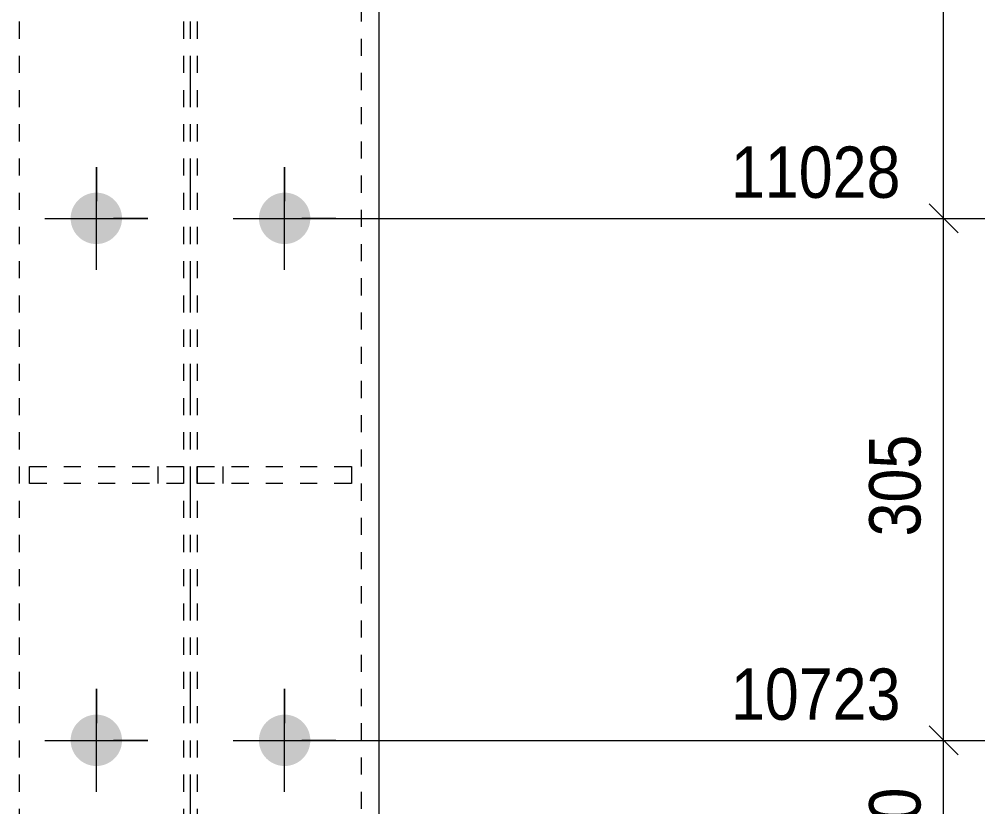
# Model space of a CAD drawing. Header units: millimetres. Extents: x 2 to 579, y 1 to 405.
# Drawn here: x 73.9 to 130.3, y 256.1 to 302.1 of the extents above; entities that cross this region are included whole.
import ezdxf

# ---------------------------------------------------------------- set-up
doc = ezdxf.new("R2010")
doc.units = ezdxf.units.MM
for name, pattern in [('XKITLINE00', [0]), ('XKITLINE01', [4, 1, -1, 1, -1]), ('XKITLINE03', [6, 3, -1, 1, -1])]:
    doc.linetypes.add(name, pattern=pattern)
for name, color, linetype, lineweight in [('Bolt', 3, 'Continuous', 0), ('Dimensions', 7, 'Continuous', 0), ('Part', 2, 'Continuous', 0)]:
    doc.layers.add(name, color=color, linetype=linetype, lineweight=lineweight)
doc.styles.add('ARIAL', font='ARIAL.TTF')

# ---------------------------------------------------------------- blocks, each defined once
blk = doc.blocks.new('*A25')
at = {"layer": 'Bolt', "color": 3, "linetype": 'XKITLINE00', "lineweight": 0}
for p, q in [((78.414, 293.448), (78.414, 291.45)), ((89.414, 293.448), (89.414, 291.45)), ((75.414, 290.448), (77.412, 290.448)), ((81.414, 290.448), (79.416, 290.448)), ((86.414, 290.448), (88.412, 290.448)), ((92.414, 290.448), (90.416, 290.448)), ((78.414, 287.448), (78.414, 289.446)), ((89.414, 287.448), (89.414, 289.446)), ((78.414, 262.948), (78.414, 260.95)), ((89.414, 262.948), (89.414, 260.95)), ((75.414, 259.948), (77.412, 259.948)), ((81.414, 259.948), (79.416, 259.948)), ((86.414, 259.948), (88.412, 259.948)), ((92.414, 259.948), (90.416, 259.948)), ((78.414, 256.948), (78.414, 258.946)), ((89.414, 256.948), (89.414, 258.946))]:
    blk.add_line(p, q, dxfattribs=at)
blk = doc.blocks.new('*A26')
at = {"layer": 'Bolt'}
for points in [[(76.914, 290.485), (76.916, 290.522), (76.918, 290.559), (76.921, 290.595), (76.925, 290.632), (76.93, 290.668), (76.936, 290.705), (76.943, 290.741), (76.95, 290.777), (76.959, 290.813), (76.968, 290.848), (76.979, 290.884), (76.99, 290.919), (77.002, 290.954), (77.014, 290.988), (77.028, 291.022), (77.043, 291.056), (77.058, 291.09), (77.074, 291.123), (77.091, 291.155), (77.109, 291.188), (77.127, 291.219), (77.147, 291.251), (77.167, 291.282), (77.188, 291.312), (77.209, 291.342), (77.231, 291.371), (77.254, 291.4), (77.278, 291.428), (77.303, 291.456), (77.328, 291.483), (77.353, 291.509), (77.38, 291.535), (77.407, 291.56), (77.434, 291.584), (77.462, 291.608), (77.491, 291.631), (77.52, 291.653), (77.55, 291.675), (77.581, 291.695), (77.611, 291.716), (77.643, 291.735), (77.675, 291.753), (77.707, 291.771), (77.74, 291.788), (77.773, 291.804), (77.806, 291.82), (77.84, 291.834), (77.874, 291.848), (77.909, 291.861), (77.943, 291.873), (77.979, 291.884), (78.014, 291.894), (78.049, 291.903), (78.085, 291.912), (78.121, 291.919), (78.158, 291.926), (78.194, 291.932), (78.23, 291.937), (78.267, 291.941), (78.304, 291.944), (78.34, 291.946), (78.377, 291.948), (78.414, 291.948), (78.451, 291.948), (78.488, 291.946), (78.524, 291.944), (78.561, 291.941), (78.598, 291.937), (78.634, 291.932), (78.67, 291.926), (78.707, 291.919), (78.743, 291.912), (78.778, 291.903), (78.814, 291.894), (78.849, 291.884), (78.884, 291.873), (78.919, 291.861), (78.954, 291.848), (78.988, 291.834), (79.022, 291.82), (79.055, 291.804), (79.088, 291.788), (79.121, 291.771), (79.153, 291.753), (79.185, 291.735), (79.216, 291.716), (79.247, 291.695), (79.278, 291.675), (79.308, 291.653), (79.337, 291.631), (79.366, 291.608), (79.394, 291.584), (79.421, 291.56), (79.448, 291.535), (79.475, 291.509), (79.5, 291.483), (79.525, 291.456), (79.55, 291.428), (79.573, 291.4), (79.596, 291.371), (79.619, 291.342), (79.64, 291.312), (79.661, 291.282), (79.681, 291.251), (79.701, 291.219), (79.719, 291.188), (79.737, 291.155), (79.754, 291.123), (79.77, 291.09), (79.785, 291.056), (79.8, 291.022), (79.813, 290.988), (79.826, 290.954), (79.838, 290.919), (79.849, 290.884), (79.86, 290.848), (79.869, 290.813), (79.878, 290.777), (79.885, 290.741), (79.892, 290.705), (79.898, 290.668), (79.903, 290.632), (79.907, 290.595), (79.91, 290.559), (79.912, 290.522), (79.914, 290.485), (79.914, 290.448), (79.914, 290.411), (79.912, 290.375), (79.91, 290.338), (79.907, 290.301), (79.903, 290.265), (79.898, 290.228), (79.892, 290.192), (79.885, 290.156), (79.878, 290.12), (79.869, 290.084), (79.86, 290.048), (79.849, 290.013), (79.838, 289.978), (79.826, 289.943), (79.813, 289.908), (79.8, 289.874), (79.785, 289.84), (79.77, 289.807), (79.754, 289.774), (79.737, 289.741), (79.719, 289.709), (79.701, 289.677), (79.681, 289.646), (79.661, 289.615), (79.64, 289.585), (79.619, 289.555), (79.596, 289.525), (79.573, 289.497), (79.55, 289.468), (79.525, 289.441), (79.5, 289.414), (79.475, 289.388), (79.448, 289.362), (79.421, 289.337), (79.394, 289.312), (79.366, 289.289), (79.337, 289.266), (79.308, 289.243), (79.278, 289.222), (79.247, 289.201), (79.216, 289.181), (79.185, 289.162), (79.153, 289.143), (79.121, 289.125), (79.088, 289.108), (79.055, 289.092), (79.022, 289.077), (78.988, 289.062), (78.954, 289.049), (78.919, 289.036), (78.884, 289.024), (78.849, 289.013), (78.814, 289.003), (78.778, 288.993), (78.743, 288.985), (78.707, 288.977), (78.67, 288.97), (78.634, 288.964), (78.598, 288.96), (78.561, 288.955), (78.524, 288.952), (78.488, 288.95), (78.451, 288.949), (78.414, 288.948), (78.377, 288.949), (78.34, 288.95), (78.304, 288.952), (78.267, 288.955), (78.23, 288.96), (78.194, 288.964), (78.158, 288.97), (78.121, 288.977), (78.085, 288.985), (78.049, 288.993), (78.014, 289.003), (77.979, 289.013), (77.943, 289.024), (77.909, 289.036), (77.874, 289.049), (77.84, 289.062), (77.806, 289.077), (77.773, 289.092), (77.74, 289.108), (77.707, 289.125), (77.675, 289.143), (77.643, 289.162), (77.611, 289.181), (77.581, 289.201), (77.55, 289.222), (77.52, 289.243), (77.491, 289.266), (77.462, 289.289), (77.434, 289.312), (77.407, 289.337), (77.38, 289.362), (77.353, 289.388), (77.328, 289.414), (77.303, 289.441), (77.278, 289.468), (77.254, 289.497), (77.231, 289.525), (77.209, 289.555), (77.188, 289.585), (77.167, 289.615), (77.147, 289.646), (77.127, 289.677), (77.109, 289.709), (77.091, 289.741), (77.074, 289.774), (77.058, 289.807), (77.043, 289.84), (77.028, 289.874), (77.014, 289.908), (77.002, 289.943), (76.99, 289.978), (76.979, 290.013), (76.968, 290.048), (76.959, 290.084), (76.95, 290.12), (76.943, 290.156), (76.936, 290.192), (76.93, 290.228), (76.925, 290.265), (76.921, 290.301), (76.918, 290.338), (76.916, 290.375), (76.914, 290.411), (76.914, 290.448)], [(87.914, 290.485), (87.916, 290.522), (87.918, 290.559), (87.921, 290.595), (87.925, 290.632), (87.93, 290.668), (87.936, 290.705), (87.943, 290.741), (87.95, 290.777), (87.959, 290.813), (87.968, 290.848), (87.979, 290.884), (87.99, 290.919), (88.002, 290.954), (88.014, 290.988), (88.028, 291.022), (88.043, 291.056), (88.058, 291.09), (88.074, 291.123), (88.091, 291.155), (88.109, 291.188), (88.127, 291.219), (88.147, 291.251), (88.167, 291.282), (88.188, 291.312), (88.209, 291.342), (88.231, 291.371), (88.254, 291.4), (88.278, 291.428), (88.303, 291.456), (88.328, 291.483), (88.353, 291.509), (88.38, 291.535), (88.407, 291.56), (88.434, 291.584), (88.462, 291.608), (88.491, 291.631), (88.52, 291.653), (88.55, 291.675), (88.581, 291.695), (88.611, 291.716), (88.643, 291.735), (88.675, 291.753), (88.707, 291.771), (88.74, 291.788), (88.773, 291.804), (88.806, 291.82), (88.84, 291.834), (88.874, 291.848), (88.909, 291.861), (88.943, 291.873), (88.979, 291.884), (89.014, 291.894), (89.049, 291.903), (89.085, 291.912), (89.121, 291.919), (89.158, 291.926), (89.194, 291.932), (89.23, 291.937), (89.267, 291.941), (89.304, 291.944), (89.34, 291.946), (89.377, 291.948), (89.414, 291.948), (89.451, 291.948), (89.488, 291.946), (89.524, 291.944), (89.561, 291.941), (89.598, 291.937), (89.634, 291.932), (89.67, 291.926), (89.707, 291.919), (89.743, 291.912), (89.778, 291.903), (89.814, 291.894), (89.849, 291.884), (89.884, 291.873), (89.919, 291.861), (89.954, 291.848), (89.988, 291.834), (90.022, 291.82), (90.055, 291.804), (90.088, 291.788), (90.121, 291.771), (90.153, 291.753), (90.185, 291.735), (90.216, 291.716), (90.247, 291.695), (90.278, 291.675), (90.308, 291.653), (90.337, 291.631), (90.366, 291.608), (90.394, 291.584), (90.421, 291.56), (90.448, 291.535), (90.475, 291.509), (90.5, 291.483), (90.525, 291.456), (90.55, 291.428), (90.573, 291.4), (90.596, 291.371), (90.619, 291.342), (90.64, 291.312), (90.661, 291.282), (90.681, 291.251), (90.701, 291.219), (90.719, 291.188), (90.737, 291.155), (90.754, 291.123), (90.77, 291.09), (90.785, 291.056), (90.8, 291.022), (90.813, 290.988), (90.826, 290.954), (90.838, 290.919), (90.849, 290.884), (90.86, 290.848), (90.869, 290.813), (90.878, 290.777), (90.885, 290.741), (90.892, 290.705), (90.898, 290.668), (90.903, 290.632), (90.907, 290.595), (90.91, 290.559), (90.912, 290.522), (90.914, 290.485), (90.914, 290.448), (90.914, 290.411), (90.912, 290.375), (90.91, 290.338), (90.907, 290.301), (90.903, 290.265), (90.898, 290.228), (90.892, 290.192), (90.885, 290.156), (90.878, 290.12), (90.869, 290.084), (90.86, 290.048), (90.849, 290.013), (90.838, 289.978), (90.826, 289.943), (90.813, 289.908), (90.8, 289.874), (90.785, 289.84), (90.77, 289.807), (90.754, 289.774), (90.737, 289.741), (90.719, 289.709), (90.701, 289.677), (90.681, 289.646), (90.661, 289.615), (90.64, 289.585), (90.619, 289.555), (90.596, 289.525), (90.573, 289.497), (90.55, 289.468), (90.525, 289.441), (90.5, 289.414), (90.475, 289.388), (90.448, 289.362), (90.421, 289.337), (90.394, 289.312), (90.366, 289.289), (90.337, 289.266), (90.308, 289.243), (90.278, 289.222), (90.247, 289.201), (90.216, 289.181), (90.185, 289.162), (90.153, 289.143), (90.121, 289.125), (90.088, 289.108), (90.055, 289.092), (90.022, 289.077), (89.988, 289.062), (89.954, 289.049), (89.919, 289.036), (89.884, 289.024), (89.849, 289.013), (89.814, 289.003), (89.778, 288.993), (89.743, 288.985), (89.707, 288.977), (89.67, 288.97), (89.634, 288.964), (89.598, 288.96), (89.561, 288.955), (89.524, 288.952), (89.488, 288.95), (89.451, 288.949), (89.414, 288.948), (89.377, 288.949), (89.34, 288.95), (89.304, 288.952), (89.267, 288.955), (89.23, 288.96), (89.194, 288.964), (89.158, 288.97), (89.121, 288.977), (89.085, 288.985), (89.049, 288.993), (89.014, 289.003), (88.979, 289.013), (88.943, 289.024), (88.909, 289.036), (88.874, 289.049), (88.84, 289.062), (88.806, 289.077), (88.773, 289.092), (88.74, 289.108), (88.707, 289.125), (88.675, 289.143), (88.643, 289.162), (88.611, 289.181), (88.581, 289.201), (88.55, 289.222), (88.52, 289.243), (88.491, 289.266), (88.462, 289.289), (88.434, 289.312), (88.407, 289.337), (88.38, 289.362), (88.353, 289.388), (88.328, 289.414), (88.303, 289.441), (88.278, 289.468), (88.254, 289.497), (88.231, 289.525), (88.209, 289.555), (88.188, 289.585), (88.167, 289.615), (88.147, 289.646), (88.127, 289.677), (88.109, 289.709), (88.091, 289.741), (88.074, 289.774), (88.058, 289.807), (88.043, 289.84), (88.028, 289.874), (88.014, 289.908), (88.002, 289.943), (87.99, 289.978), (87.979, 290.013), (87.968, 290.048), (87.959, 290.084), (87.95, 290.12), (87.943, 290.156), (87.936, 290.192), (87.93, 290.228), (87.925, 290.265), (87.921, 290.301), (87.918, 290.338), (87.916, 290.375), (87.914, 290.411), (87.914, 290.448)], [(76.914, 259.985), (76.916, 260.022), (76.918, 260.059), (76.921, 260.095), (76.925, 260.132), (76.93, 260.168), (76.936, 260.205), (76.943, 260.241), (76.95, 260.277), (76.959, 260.313), (76.968, 260.348), (76.979, 260.384), (76.99, 260.419), (77.002, 260.454), (77.014, 260.488), (77.028, 260.522), (77.043, 260.556), (77.058, 260.59), (77.074, 260.623), (77.091, 260.655), (77.109, 260.688), (77.127, 260.719), (77.147, 260.751), (77.167, 260.782), (77.188, 260.812), (77.209, 260.842), (77.231, 260.871), (77.254, 260.9), (77.278, 260.928), (77.303, 260.956), (77.328, 260.983), (77.353, 261.009), (77.38, 261.035), (77.407, 261.06), (77.434, 261.084), (77.462, 261.108), (77.491, 261.131), (77.52, 261.153), (77.55, 261.175), (77.581, 261.195), (77.611, 261.216), (77.643, 261.235), (77.675, 261.253), (77.707, 261.271), (77.74, 261.288), (77.773, 261.304), (77.806, 261.32), (77.84, 261.334), (77.874, 261.348), (77.909, 261.361), (77.943, 261.373), (77.979, 261.384), (78.014, 261.394), (78.049, 261.403), (78.085, 261.412), (78.121, 261.419), (78.158, 261.426), (78.194, 261.432), (78.23, 261.437), (78.267, 261.441), (78.304, 261.444), (78.34, 261.446), (78.377, 261.448), (78.414, 261.448), (78.451, 261.448), (78.488, 261.446), (78.524, 261.444), (78.561, 261.441), (78.598, 261.437), (78.634, 261.432), (78.67, 261.426), (78.707, 261.419), (78.743, 261.412), (78.778, 261.403), (78.814, 261.394), (78.849, 261.384), (78.884, 261.373), (78.919, 261.361), (78.954, 261.348), (78.988, 261.334), (79.022, 261.32), (79.055, 261.304), (79.088, 261.288), (79.121, 261.271), (79.153, 261.253), (79.185, 261.235), (79.216, 261.216), (79.247, 261.195), (79.278, 261.175), (79.308, 261.153), (79.337, 261.131), (79.366, 261.108), (79.394, 261.084), (79.421, 261.06), (79.448, 261.035), (79.475, 261.009), (79.5, 260.983), (79.525, 260.956), (79.55, 260.928), (79.573, 260.9), (79.596, 260.871), (79.619, 260.842), (79.64, 260.812), (79.661, 260.782), (79.681, 260.751), (79.701, 260.719), (79.719, 260.688), (79.737, 260.655), (79.754, 260.623), (79.77, 260.59), (79.785, 260.556), (79.8, 260.522), (79.813, 260.488), (79.826, 260.454), (79.838, 260.419), (79.849, 260.384), (79.86, 260.348), (79.869, 260.313), (79.878, 260.277), (79.885, 260.241), (79.892, 260.205), (79.898, 260.168), (79.903, 260.132), (79.907, 260.095), (79.91, 260.059), (79.912, 260.022), (79.914, 259.985), (79.914, 259.948), (79.914, 259.911), (79.912, 259.875), (79.91, 259.838), (79.907, 259.801), (79.903, 259.765), (79.898, 259.728), (79.892, 259.692), (79.885, 259.656), (79.878, 259.62), (79.869, 259.584), (79.86, 259.548), (79.849, 259.513), (79.838, 259.478), (79.826, 259.443), (79.813, 259.408), (79.8, 259.374), (79.785, 259.34), (79.77, 259.307), (79.754, 259.274), (79.737, 259.241), (79.719, 259.209), (79.701, 259.177), (79.681, 259.146), (79.661, 259.115), (79.64, 259.085), (79.619, 259.055), (79.596, 259.025), (79.573, 258.997), (79.55, 258.968), (79.525, 258.941), (79.5, 258.914), (79.475, 258.888), (79.448, 258.862), (79.421, 258.837), (79.394, 258.812), (79.366, 258.789), (79.337, 258.766), (79.308, 258.743), (79.278, 258.722), (79.247, 258.701), (79.216, 258.681), (79.185, 258.662), (79.153, 258.643), (79.121, 258.625), (79.088, 258.608), (79.055, 258.592), (79.022, 258.577), (78.988, 258.562), (78.954, 258.549), (78.919, 258.536), (78.884, 258.524), (78.849, 258.513), (78.814, 258.503), (78.778, 258.493), (78.743, 258.485), (78.707, 258.477), (78.67, 258.47), (78.634, 258.464), (78.598, 258.46), (78.561, 258.455), (78.524, 258.452), (78.488, 258.45), (78.451, 258.449), (78.414, 258.448), (78.377, 258.449), (78.34, 258.45), (78.304, 258.452), (78.267, 258.455), (78.23, 258.46), (78.194, 258.464), (78.158, 258.47), (78.121, 258.477), (78.085, 258.485), (78.049, 258.493), (78.014, 258.503), (77.979, 258.513), (77.943, 258.524), (77.909, 258.536), (77.874, 258.549), (77.84, 258.562), (77.806, 258.577), (77.773, 258.592), (77.74, 258.608), (77.707, 258.625), (77.675, 258.643), (77.643, 258.662), (77.611, 258.681), (77.581, 258.701), (77.55, 258.722), (77.52, 258.743), (77.491, 258.766), (77.462, 258.789), (77.434, 258.812), (77.407, 258.837), (77.38, 258.862), (77.353, 258.888), (77.328, 258.914), (77.303, 258.941), (77.278, 258.968), (77.254, 258.997), (77.231, 259.025), (77.209, 259.055), (77.188, 259.085), (77.167, 259.115), (77.147, 259.146), (77.127, 259.177), (77.109, 259.209), (77.091, 259.241), (77.074, 259.274), (77.058, 259.307), (77.043, 259.34), (77.028, 259.374), (77.014, 259.408), (77.002, 259.443), (76.99, 259.478), (76.979, 259.513), (76.968, 259.548), (76.959, 259.584), (76.95, 259.62), (76.943, 259.656), (76.936, 259.692), (76.93, 259.728), (76.925, 259.765), (76.921, 259.801), (76.918, 259.838), (76.916, 259.875), (76.914, 259.911), (76.914, 259.948)], [(87.914, 259.985), (87.916, 260.022), (87.918, 260.059), (87.921, 260.095), (87.925, 260.132), (87.93, 260.168), (87.936, 260.205), (87.943, 260.241), (87.95, 260.277), (87.959, 260.313), (87.968, 260.348), (87.979, 260.384), (87.99, 260.419), (88.002, 260.454), (88.014, 260.488), (88.028, 260.522), (88.043, 260.556), (88.058, 260.59), (88.074, 260.623), (88.091, 260.655), (88.109, 260.688), (88.127, 260.719), (88.147, 260.751), (88.167, 260.782), (88.188, 260.812), (88.209, 260.842), (88.231, 260.871), (88.254, 260.9), (88.278, 260.928), (88.303, 260.956), (88.328, 260.983), (88.353, 261.009), (88.38, 261.035), (88.407, 261.06), (88.434, 261.084), (88.462, 261.108), (88.491, 261.131), (88.52, 261.153), (88.55, 261.175), (88.581, 261.195), (88.611, 261.216), (88.643, 261.235), (88.675, 261.253), (88.707, 261.271), (88.74, 261.288), (88.773, 261.304), (88.806, 261.32), (88.84, 261.334), (88.874, 261.348), (88.909, 261.361), (88.943, 261.373), (88.979, 261.384), (89.014, 261.394), (89.049, 261.403), (89.085, 261.412), (89.121, 261.419), (89.158, 261.426), (89.194, 261.432), (89.23, 261.437), (89.267, 261.441), (89.304, 261.444), (89.34, 261.446), (89.377, 261.448), (89.414, 261.448), (89.451, 261.448), (89.488, 261.446), (89.524, 261.444), (89.561, 261.441), (89.598, 261.437), (89.634, 261.432), (89.67, 261.426), (89.707, 261.419), (89.743, 261.412), (89.778, 261.403), (89.814, 261.394), (89.849, 261.384), (89.884, 261.373), (89.919, 261.361), (89.954, 261.348), (89.988, 261.334), (90.022, 261.32), (90.055, 261.304), (90.088, 261.288), (90.121, 261.271), (90.153, 261.253), (90.185, 261.235), (90.216, 261.216), (90.247, 261.195), (90.278, 261.175), (90.308, 261.153), (90.337, 261.131), (90.366, 261.108), (90.394, 261.084), (90.421, 261.06), (90.448, 261.035), (90.475, 261.009), (90.5, 260.983), (90.525, 260.956), (90.55, 260.928), (90.573, 260.9), (90.596, 260.871), (90.619, 260.842), (90.64, 260.812), (90.661, 260.782), (90.681, 260.751), (90.701, 260.719), (90.719, 260.688), (90.737, 260.655), (90.754, 260.623), (90.77, 260.59), (90.785, 260.556), (90.8, 260.522), (90.813, 260.488), (90.826, 260.454), (90.838, 260.419), (90.849, 260.384), (90.86, 260.348), (90.869, 260.313), (90.878, 260.277), (90.885, 260.241), (90.892, 260.205), (90.898, 260.168), (90.903, 260.132), (90.907, 260.095), (90.91, 260.059), (90.912, 260.022), (90.914, 259.985), (90.914, 259.948), (90.914, 259.911), (90.912, 259.875), (90.91, 259.838), (90.907, 259.801), (90.903, 259.765), (90.898, 259.728), (90.892, 259.692), (90.885, 259.656), (90.878, 259.62), (90.869, 259.584), (90.86, 259.548), (90.849, 259.513), (90.838, 259.478), (90.826, 259.443), (90.813, 259.408), (90.8, 259.374), (90.785, 259.34), (90.77, 259.307), (90.754, 259.274), (90.737, 259.241), (90.719, 259.209), (90.701, 259.177), (90.681, 259.146), (90.661, 259.115), (90.64, 259.085), (90.619, 259.055), (90.596, 259.025), (90.573, 258.997), (90.55, 258.968), (90.525, 258.941), (90.5, 258.914), (90.475, 258.888), (90.448, 258.862), (90.421, 258.837), (90.394, 258.812), (90.366, 258.789), (90.337, 258.766), (90.308, 258.743), (90.278, 258.722), (90.247, 258.701), (90.216, 258.681), (90.185, 258.662), (90.153, 258.643), (90.121, 258.625), (90.088, 258.608), (90.055, 258.592), (90.022, 258.577), (89.988, 258.562), (89.954, 258.549), (89.919, 258.536), (89.884, 258.524), (89.849, 258.513), (89.814, 258.503), (89.778, 258.493), (89.743, 258.485), (89.707, 258.477), (89.67, 258.47), (89.634, 258.464), (89.598, 258.46), (89.561, 258.455), (89.524, 258.452), (89.488, 258.45), (89.451, 258.449), (89.414, 258.448), (89.377, 258.449), (89.34, 258.45), (89.304, 258.452), (89.267, 258.455), (89.23, 258.46), (89.194, 258.464), (89.158, 258.47), (89.121, 258.477), (89.085, 258.485), (89.049, 258.493), (89.014, 258.503), (88.979, 258.513), (88.943, 258.524), (88.909, 258.536), (88.874, 258.549), (88.84, 258.562), (88.806, 258.577), (88.773, 258.592), (88.74, 258.608), (88.707, 258.625), (88.675, 258.643), (88.643, 258.662), (88.611, 258.681), (88.581, 258.701), (88.55, 258.722), (88.52, 258.743), (88.491, 258.766), (88.462, 258.789), (88.434, 258.812), (88.407, 258.837), (88.38, 258.862), (88.353, 258.888), (88.328, 258.914), (88.303, 258.941), (88.278, 258.968), (88.254, 258.997), (88.231, 259.025), (88.209, 259.055), (88.188, 259.085), (88.167, 259.115), (88.147, 259.146), (88.127, 259.177), (88.109, 259.209), (88.091, 259.241), (88.074, 259.274), (88.058, 259.307), (88.043, 259.34), (88.028, 259.374), (88.014, 259.408), (88.002, 259.443), (87.99, 259.478), (87.979, 259.513), (87.968, 259.548), (87.959, 259.584), (87.95, 259.62), (87.943, 259.656), (87.936, 259.692), (87.93, 259.728), (87.925, 259.765), (87.921, 259.801), (87.918, 259.838), (87.916, 259.875), (87.914, 259.911), (87.914, 259.948)]]:
    blk.add_hatch(color=3, dxfattribs=at).paths.add_polyline_path(points, flags=17)
at = {"layer": 'Bolt', "color": 3, "linetype": 'XKITLINE00', "lineweight": 0}
for p, q in [((78.414, 287.448), (78.414, 293.448)), ((89.414, 287.448), (89.414, 293.448)), ((75.414, 290.448), (81.414, 290.448)), ((86.414, 290.448), (92.414, 290.448)), ((78.414, 256.948), (78.414, 262.948)), ((89.414, 256.948), (89.414, 262.948)), ((75.414, 259.948), (81.414, 259.948)), ((86.414, 259.948), (92.414, 259.948))]:
    blk.add_line(p, q, dxfattribs=at)
blk = doc.blocks.new('*A29')
at = {"layer": 'Part', "color": 7, "linetype": 'XKITLINE03', "lineweight": 0}
blk.add_line((83.914, 206.948), (83.914, 367.948), dxfattribs=at)
at = {"layer": 'Part', "color": 7, "linetype": 'XKITLINE01', "lineweight": 0}
for p, q in [((73.914, 357.948), (73.914, 221.948)), ((83.514, 357.948), (83.514, 206.948)), ((84.314, 357.948), (84.314, 206.948)), ((93.914, 221.948), (93.914, 357.948))]:
    blk.add_line(p, q, dxfattribs=at)
blk = doc.blocks.new('*A34')
at = {"layer": 'Part', "color": 7, "linetype": 'XKITLINE01', "lineweight": 0}
for p, q in [((84.314, 275.948), (93.314, 275.948)), ((84.314, 274.948), (84.314, 275.948)), ((85.814, 275.948), (85.814, 274.948)), ((93.314, 275.948), (93.314, 274.948)), ((93.314, 274.948), (84.314, 274.948))]:
    blk.add_line(p, q, dxfattribs=at)
blk = doc.blocks.new('*A35')
at = {"layer": 'Part', "color": 7, "linetype": 'XKITLINE01', "lineweight": 0}
for p, q in [((74.514, 275.948), (83.514, 275.948)), ((74.514, 274.948), (74.514, 275.948)), ((82.014, 275.948), (82.014, 274.948)), ((83.514, 275.948), (83.514, 274.948)), ((83.514, 274.948), (74.514, 274.948))]:
    blk.add_line(p, q, dxfattribs=at)
blk = doc.blocks.new('*A39')
at = {"layer": 'Part', "color": 7, "linetype": 'XKITLINE01', "lineweight": 0}
blk.add_line((94.914, 357.948), (94.914, 221.948), dxfattribs=at)
blk = doc.blocks.new('*A40')
at = {"layer": 'Part', "color": 2, "linetype": 'XKITLINE00', "lineweight": 0}
blk.add_line((94.914, 357.948), (94.914, 221.948), dxfattribs=at)
blk = doc.blocks.new('*A107')
at = {"layer": 'Dimensions', "color": 7, "linetype": 'XKITLINE00', "lineweight": 0}
for p, q in [((127.065, 260.797), (128.762, 259.1)), ((90.414, 259.948), (130.314, 259.948)), ((127.914, 250.948), (127.914, 259.948)), ((127.065, 251.797), (128.762, 250.1)), ((90.414, 250.948), (130.314, 250.948))]:
    blk.add_line(p, q, dxfattribs=at)
at = {"layer": 'Dimensions', "color": 3}
for p in [(127.914, 259.948), (127.914, 250.948)]:
    blk.add_point(p, dxfattribs=at)
at = {"layer": 'Dimensions', "color": 3, "style": 'ARIAL', "width": 0.85}
blk.add_text('10723', height=3, dxfattribs=at).set_placement((115.488, 261.148))
blk.add_text('90', height=3, rotation=90.0002, dxfattribs=at).set_placement((126.564, 253.223))
blk = doc.blocks.new('*A108')
at = {"layer": 'Dimensions', "color": 7, "linetype": 'XKITLINE00', "lineweight": 0}
for p, q in [((127.065, 291.297), (128.762, 289.6)), ((90.414, 290.448), (130.314, 290.448)), ((127.914, 259.948), (127.914, 290.448)), ((127.065, 260.797), (128.762, 259.1)), ((90.414, 259.948), (130.314, 259.948))]:
    blk.add_line(p, q, dxfattribs=at)
at = {"layer": 'Dimensions', "color": 3}
for p in [(127.914, 290.448), (127.914, 259.948)]:
    blk.add_point(p, dxfattribs=at)
at = {"layer": 'Dimensions', "color": 3, "style": 'ARIAL', "width": 0.85}
blk.add_text('11028', height=3, dxfattribs=at).set_placement((115.488, 291.648))
blk.add_text('305', height=3, rotation=90.0002, dxfattribs=at).set_placement((126.564, 271.861))
blk = doc.blocks.new('*A109')
at = {"layer": 'Dimensions', "color": 7, "linetype": 'XKITLINE00', "lineweight": 0}
for p, q in [((127.065, 321.797), (128.762, 320.1)), ((90.414, 320.948), (130.314, 320.948)), ((127.914, 290.448), (127.914, 320.948)), ((127.065, 291.297), (128.762, 289.6)), ((90.414, 290.448), (130.314, 290.448))]:
    blk.add_line(p, q, dxfattribs=at)
at = {"layer": 'Dimensions', "color": 3}
for p in [(127.914, 320.948), (127.914, 290.448)]:
    blk.add_point(p, dxfattribs=at)
at = {"layer": 'Dimensions', "color": 3, "style": 'ARIAL', "width": 0.85}
blk.add_text('11333', height=3, dxfattribs=at).set_placement((110.988, 322.148))
blk.add_text('305', height=3, rotation=90.0002, dxfattribs=at).set_placement((126.564, 302.361))

msp = doc.modelspace()

# ---------------------------------------------------------------- block references
at = {"lineweight": 0}
for name in ['*A39', '*A40', '*A25', '*A26', '*A109', '*A108', '*A35', '*A34', '*A107']:
    msp.add_blockref(name, (0, 0), dxfattribs=at)
at = {"layer": 'Part', "lineweight": 0}
msp.add_blockref('*A29', (0, 0), dxfattribs=at)

doc.saveas('drawing.dxf')
